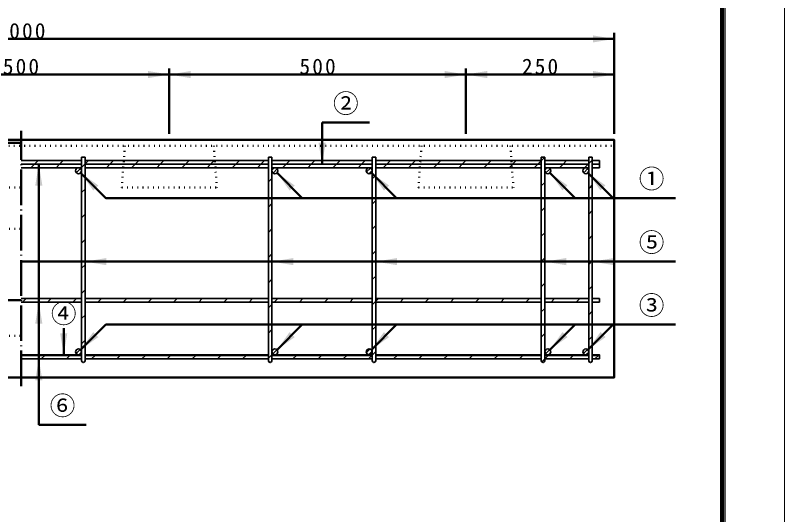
# Model space of a CAD drawing. Units: millimetres, scale not verified. Extents: x -2102 to 2102, y -1485 to 1485.
# Drawn here: x 806 to 2102, y -644 to 196 of the extents above; entities that cross this region are included whole.
import ezdxf
from ezdxf.enums import TextEntityAlignment as Align

# ---------------------------------------------------------------- set-up
doc = ezdxf.new("R2010")
doc.units = ezdxf.units.MM
doc.header["$LTSCALE"] = 5
doc.linetypes.add('DOTTED', pattern=[1.75, 0.25, -1.5])
doc.linetypes.add('LONG_DASHED_DOTTED', pattern=[15.25, 12, -1.5, 0.25, -1.5])
doc.layers.add('0-0_V-nasSTD', color=7, linetype='Continuous', lineweight=35)
doc.layers.add('0-1_0', color=7, linetype='Continuous', lineweight=50)
doc.styles.add('ＭＳ ゴシック', font='')
doc.styles.get('ＭＳ ゴシック').set_extended_font_data('MS Gothic')

msp = doc.modelspace()

# ---------------------------------------------------------------- linework, layer by layer
at = {"layer": '0-0_V-nasSTD', "lineweight": 50}
for p, q in [((1322.814, 15.89), (1402.814, 15.89)), ((1322.814, 15.89), (1322.814, -54.11)), ((-176.686, -18.11), (815.314, -18.11)), ((845.314, -493.11), (845.314, -54.11)), ((1289.276, -111.072), (1246.849, -68.645)), ((1448.276, -111.072), (1405.849, -68.645)), ((1749.276, -111.072), (1706.849, -68.645)), ((1813.276, -111.072), (1770.849, -68.645)), ((1918.314, -218.174), (815.314, -218.174)), ((-64.686, -283.11), (815.314, -283.11)), ((958.276, -324.148), (915.849, -366.574)), ((1918.314, -324.148), (958.276, -324.148)), ((1289.276, -324.148), (1246.849, -366.574)), ((1448.276, -324.148), (1405.849, -366.574)), ((1749.276, -324.148), (1706.849, -366.574)), ((1813.276, -324.148), (1770.849, -366.574)), ((887.314, -330.11), (887.314, -375.11))]:
    msp.add_line(p, q, dxfattribs=at)
at = {"layer": '0-0_V-nasSTD', "linetype": 'LONG_DASHED_DOTTED', "lineweight": 50}
msp.add_line((815.314, -428.11), (815.314, 1.89), dxfattribs=at)
at = {"layer": '0-0_V-nasSTD', "linetype": 'DOTTED', "lineweight": 50}
for p, q in [((-176.686, -23.11), (1815.314, -23.11)), ((-184.686, -93.11), (815.314, -93.11)), ((-184.686, -163.11), (815.314, -163.11)), ((-184.686, -343.11), (815.314, -343.11))]:
    msp.add_line(p, q, dxfattribs=at)
at = {"layer": '0-0_V-nasSTD'}
for p, q in [((815.314, -48.11), (917.314, -48.11)), ((837.979, -54.11), (843.979, -48.11)), ((880.406, -54.11), (886.406, -48.11)), ((917.314, -42.11), (917.314, -385.11)), ((917.314, -42.11), (923.314, -42.11)), ((923.314, -42.11), (923.314, -385.11)), ((928.832, -48.11), (923.314, -53.628)), ((923.314, -48.11), (1232.314, -48.11)), ((1007.685, -54.11), (1013.685, -48.11)), ((1050.111, -54.11), (1056.111, -48.11)), ((1092.538, -54.11), (1098.538, -48.11)), ((1134.964, -54.11), (1140.964, -48.11)), ((1177.391, -54.11), (1183.391, -48.11)), ((1219.817, -54.11), (1225.817, -48.11)), ((1232.314, -42.11), (1232.314, -385.11)), ((1232.314, -42.11), (1238.314, -42.11)), ((1238.314, -42.11), (1238.314, -385.11)), ((1238.314, -48.11), (1407.314, -48.11)), ((1262.243, -54.11), (1268.243, -48.11)), ((1304.67, -54.11), (1310.67, -48.11)), ((1347.096, -54.11), (1353.096, -48.11)), ((1389.523, -54.11), (1395.523, -48.11)), ((1407.314, -42.11), (1407.314, -385.11)), ((1407.314, -42.11), (1413.314, -42.11)), ((1413.314, -42.11), (1413.314, -385.11)), ((1413.314, -48.11), (1692.314, -48.11)), ((1431.949, -54.11), (1437.949, -48.11)), ((1474.375, -54.11), (1480.375, -48.11)), ((1522.802, -48.11), (1516.802, -54.11)), ((1559.228, -54.11), (1565.228, -48.11)), ((1601.655, -54.11), (1607.655, -48.11)), ((1644.081, -54.11), (1650.081, -48.11)), ((1686.507, -54.11), (1692.314, -48.304)), ((1692.314, -42.11), (1692.314, -385.11)), ((1692.314, -42.11), (1698.314, -42.11)), ((1698.314, -42.304), (1692.314, -48.304)), ((1698.314, -42.11), (1698.314, -385.11)), ((1698.314, -48.11), (1772.314, -48.11)), ((1728.934, -54.11), (1734.934, -48.11)), ((1772.314, -42.11), (1772.314, -385.11)), ((1772.314, -42.11), (1778.314, -42.11)), ((1778.314, -47.156), (1772.314, -53.156)), ((1778.314, -42.11), (1778.314, -385.11)), ((815.314, -54.11), (917.314, -54.11)), ((815.314, -60.11), (917.314, -60.11)), ((831.979, -60.11), (837.979, -54.11)), ((874.406, -60.11), (880.406, -54.11)), ((915.6, -61.342), (908.546, -68.396)), ((916.832, -60.11), (917.314, -59.628)), ((923.314, -53.628), (917.314, -59.628)), ((923.314, -54.11), (1232.314, -54.11)), ((923.314, -60.11), (1232.314, -60.11)), ((1007.685, -54.11), (1001.685, -60.11)), ((1044.111, -60.11), (1050.111, -54.11)), ((1086.538, -60.11), (1092.538, -54.11)), ((1128.964, -60.11), (1134.964, -54.11)), ((1171.391, -60.11), (1177.391, -54.11)), ((1213.817, -60.11), (1219.817, -54.11)), ((1238.314, -54.11), (1407.314, -54.11)), ((1238.314, -60.11), (1407.314, -60.11)), ((1241.896, -60.315), (1238.519, -63.692)), ((1247.252, -62.03), (1240.234, -69.049)), ((1256.243, -60.11), (1262.243, -54.11)), ((1298.67, -60.11), (1304.67, -54.11)), ((1341.096, -60.11), (1347.096, -54.11)), ((1383.523, -60.11), (1389.523, -54.11)), ((1404.317, -60.529), (1397.732, -67.113)), ((1401.83, -70.086), (1407.29, -64.626)), ((1413.314, -54.11), (1692.314, -54.11)), ((1413.314, -60.11), (1692.314, -60.11)), ((1425.949, -60.11), (1431.949, -54.11)), ((1468.375, -60.11), (1474.375, -54.11)), ((1516.802, -54.11), (1510.802, -60.11)), ((1553.228, -60.11), (1559.228, -54.11)), ((1595.655, -60.11), (1601.655, -54.11)), ((1638.081, -60.11), (1642.629, -55.562)), ((1642.629, -55.562), (1644.081, -54.11)), ((1680.507, -60.11), (1686.507, -54.11)), ((1698.314, -54.11), (1772.314, -54.11)), ((1698.314, -60.11), (1772.314, -60.11)), ((1701.295, -60.535), (1698.739, -63.091)), ((1700.025, -68.876), (1707.08, -61.821)), ((1722.934, -60.11), (1728.934, -54.11)), ((1764.479, -60.991), (1763.195, -62.275)), ((1763.837, -68.704), (1770.907, -61.634)), ((1765.36, -60.11), (1771.36, -54.11)), ((1771.36, -54.11), (1772.314, -53.156)), ((1778.314, -54.11), (1790.314, -54.11)), ((1778.314, -60.11), (1790.314, -60.11)), ((1790.314, -54.11), (1790.314, -60.11)), ((914.326, -69.687), (916.891, -67.122)), ((1413.314, -72.745), (1407.314, -78.745)), ((1238.314, -78.04), (1232.314, -84.04)), ((1692.314, -90.73), (1698.314, -84.73)), ((1774.696, -93.2), (1778.314, -89.583)), ((923.314, -96.055), (917.314, -102.055)), ((1774.696, -93.2), (1772.314, -95.583)), ((1413.314, -115.172), (1407.314, -121.172)), ((1238.314, -120.466), (1232.314, -126.466)), ((1698.314, -127.156), (1692.314, -133.156)), ((923.314, -138.481), (917.314, -144.481)), ((1778.314, -132.009), (1772.314, -138.009)), ((1238.314, -162.892), (1232.314, -168.892)), ((1413.314, -157.598), (1407.314, -163.598)), ((923.314, -180.908), (917.314, -186.908)), ((1698.314, -169.583), (1692.314, -175.583)), ((1778.314, -174.436), (1772.314, -180.436)), ((1238.314, -205.319), (1232.314, -211.319)), ((1413.314, -200.024), (1407.314, -206.024)), ((1698.314, -212.009), (1692.314, -218.009)), ((1778.314, -216.862), (1772.314, -222.862)), ((923.314, -223.334), (917.314, -229.334)), ((1413.314, -242.451), (1407.314, -248.451)), ((1238.314, -247.745), (1232.314, -253.745)), ((1698.314, -254.436), (1692.314, -260.436)), ((1778.314, -259.288), (1772.314, -265.288)), ((923.314, -265.76), (917.314, -271.76)), ((815.314, -280.424), (917.314, -280.424)), ((817.797, -286.424), (823.797, -280.424)), ((860.223, -286.424), (866.223, -280.424)), ((902.65, -286.424), (908.65, -280.424)), ((923.314, -280.424), (1232.314, -280.424)), ((945.076, -286.424), (951.076, -280.424)), ((987.502, -286.424), (993.502, -280.424)), ((1029.929, -286.424), (1035.929, -280.424)), ((1072.355, -286.424), (1078.355, -280.424)), ((1114.782, -286.424), (1120.782, -280.424)), ((1157.208, -286.424), (1163.208, -280.424)), ((1199.634, -286.424), (1205.634, -280.424)), ((1238.314, -280.424), (1407.314, -280.424)), ((1248.061, -280.424), (1242.061, -286.424)), ((1290.487, -280.424), (1284.487, -286.424)), ((1326.914, -286.424), (1332.914, -280.424)), ((1369.34, -286.424), (1375.34, -280.424)), ((1413.314, -284.877), (1407.314, -290.877)), ((1413.314, -284.877), (1417.766, -280.424)), ((1413.314, -280.424), (1692.314, -280.424)), ((1454.193, -286.424), (1460.193, -280.424)), ((1496.619, -286.424), (1502.619, -280.424)), ((1539.046, -286.424), (1545.046, -280.424)), ((1581.472, -286.424), (1587.472, -280.424)), ((1623.898, -286.424), (1629.898, -280.424)), ((1666.325, -286.424), (1672.325, -280.424)), ((1698.314, -280.424), (1772.314, -280.424)), ((1708.751, -286.424), (1714.751, -280.424)), ((1751.178, -286.424), (1757.178, -280.424)), ((815.314, -286.424), (917.314, -286.424)), ((923.314, -286.424), (1232.314, -286.424)), ((1238.314, -290.172), (1232.314, -296.172)), ((1238.314, -286.424), (1407.314, -286.424)), ((1413.314, -286.424), (1692.314, -286.424)), ((1698.314, -296.862), (1692.314, -302.862)), ((1698.314, -286.424), (1772.314, -286.424)), ((1778.314, -286.424), (1790.314, -286.424)), ((923.314, -308.187), (917.314, -314.187)), ((1778.314, -301.715), (1772.314, -307.715)), ((1238.314, -332.598), (1232.314, -338.598)), ((1407.314, -333.304), (1413.314, -327.304)), ((1694.402, -343.2), (1692.314, -345.288)), ((1694.402, -343.2), (1698.314, -339.288)), ((1778.314, -344.141), (1772.314, -350.141)), ((923.314, -350.613), (917.314, -356.613)), ((815.314, -375.11), (917.314, -375.11)), ((855.391, -376.11), (856.391, -375.11)), ((897.817, -376.11), (898.817, -375.11)), ((915.064, -365.934), (908.138, -372.86)), ((913.007, -375.061), (917.265, -370.804)), ((923.314, -375.11), (1232.314, -375.11)), ((940.243, -376.11), (941.243, -375.11)), ((982.67, -376.11), (983.67, -375.11)), ((1025.096, -376.11), (1026.096, -375.11)), ((1067.523, -376.11), (1068.523, -375.11)), ((1109.949, -376.11), (1110.949, -375.11)), ((1238.314, -375.024), (1232.314, -381.024)), ((1238.314, -375.11), (1407.314, -375.11)), ((1246.806, -366.532), (1239.736, -373.602)), ((1246.259, -374.151), (1247.354, -373.055)), ((1279.655, -376.11), (1280.655, -375.11)), ((1322.081, -376.11), (1323.081, -375.11)), ((1364.507, -376.11), (1365.507, -375.11)), ((1403.618, -365.283), (1397.487, -371.415)), ((1401.03, -374.942), (1407.146, -368.826)), ((1406.934, -376.11), (1407.314, -375.73)), ((1413.314, -369.73), (1407.314, -375.73)), ((1692.314, -375.11), (1413.314, -375.11)), ((1449.36, -376.11), (1450.36, -375.11)), ((1491.787, -376.11), (1492.787, -375.11)), ((1534.213, -376.11), (1535.213, -375.11)), ((1576.639, -376.11), (1577.639, -375.11)), ((1619.066, -376.11), (1620.066, -375.11)), ((1661.492, -376.11), (1662.492, -375.11)), ((1698.314, -375.11), (1772.314, -375.11)), ((1699.553, -373.405), (1706.608, -366.349)), ((1703.919, -376.11), (1704.919, -375.11)), ((1705.354, -374.675), (1707.878, -372.15)), ((1746.345, -376.11), (1747.345, -375.11)), ((1763.389, -373.208), (1770.412, -366.185)), ((1768.777, -374.891), (1772.095, -371.574)), ((917.314, -376.11), (815.314, -376.11)), ((815.314, -382.11), (917.314, -382.11)), ((849.391, -382.11), (855.391, -376.11)), ((891.817, -382.11), (897.817, -376.11)), ((1232.314, -376.11), (923.314, -376.11)), ((923.314, -382.11), (1232.314, -382.11)), ((940.243, -376.11), (934.243, -382.11)), ((976.67, -382.11), (982.67, -376.11)), ((1019.096, -382.11), (1025.096, -376.11)), ((1061.523, -382.11), (1067.523, -376.11)), ((1103.949, -382.11), (1109.949, -376.11)), ((1146.375, -382.11), (1152.375, -376.11)), ((1188.802, -382.11), (1194.802, -376.11)), ((1231.228, -382.11), (1232.314, -381.024)), ((1407.314, -376.11), (1238.314, -376.11)), ((1238.314, -382.11), (1407.314, -382.11)), ((1273.655, -382.11), (1279.655, -376.11)), ((1316.081, -382.11), (1322.081, -376.11)), ((1358.507, -382.11), (1364.507, -376.11)), ((1400.934, -382.11), (1406.934, -376.11)), ((1413.314, -376.11), (1692.314, -376.11)), ((1413.314, -382.11), (1692.314, -382.11)), ((1443.36, -382.11), (1449.36, -376.11)), ((1485.787, -382.11), (1491.787, -376.11)), ((1528.213, -382.11), (1534.213, -376.11)), ((1570.639, -382.11), (1576.639, -376.11)), ((1613.066, -382.11), (1619.066, -376.11)), ((1655.492, -382.11), (1661.492, -376.11)), ((1772.314, -376.11), (1698.314, -376.11)), ((1698.314, -382.11), (1772.314, -382.11)), ((1740.345, -382.11), (1746.345, -376.11)), ((1778.314, -376.11), (1790.314, -376.11)), ((1778.314, -382.11), (1790.314, -382.11)), ((1790.314, -377.11), (1790.314, -382.11))]:
    msp.add_line(p, q, dxfattribs=at)
at = {"layer": '0-0_V-nasSTD', "lineweight": 18}
for points in [[(-2102.5, -1485), (-2102.5, 1485), (2102.5, 1485), (2102.5, -1485)], [(-2002.5, -1385), (-2002.5, 1385), (2002.5, 1385), (2002.5, -1385)]]:
    msp.add_lwpolyline(points, close=True, dxfattribs=at)
at = {"layer": '0-0_V-nasSTD', "lineweight": 100}
msp.add_lwpolyline([(-1997.5, 1380), (-1997.5, -1380), (1997.5, -1380), (1997.5, 1380)], close=True, dxfattribs=at)
at = {"layer": '0-0_V-nasSTD', "lineweight": 50}
for points in [[(-184.686, -51.11), (-184.686, -413.11), (1815.314, -413.11), (1815.314, -13.11), (-176.686, -13.11)], [(1918.314, -111.072), (958.276, -111.072), (915.849, -68.645)]]:
    msp.add_lwpolyline(points, dxfattribs=at)
at = {"layer": '0-0_V-nasSTD'}
for points in [[(959.258, -60.11), (965.258, -54.11), (971.258, -48.11)], [(1778.314, -48.11), (1790.314, -48.11), (1790.314, -54.11)], [(1778.314, -280.424), (1790.314, -280.424), (1790.314, -286.424)], [(1778.314, -375.11), (1790.314, -375.11), (1790.314, -377.11)], [(1782.771, -382.11), (1788.771, -376.11), (1789.771, -375.11)], [(1693.004, -387.024), (1698.314, -381.715), (1703.919, -376.11)]]:
    msp.add_lwpolyline(points, dxfattribs=at)
for centre in [(912.314, -65.11), (1243.314, -65.11), (1402.314, -65.11), (1703.314, -65.11), (1767.314, -65.11), (912.314, -370.11), (1243.314, -370.11), (1402.314, -370.11), (1703.314, -370.11), (1767.314, -370.11)]:
    msp.add_circle(centre, 5, dxfattribs=at)
for centre in [(920.314, -385.11), (1235.314, -385.11), (1410.314, -385.11), (1695.314, -385.11), (1775.314, -385.11)]:
    msp.add_arc(centre, 3, 180, 0, dxfattribs=at)
for points in [[(1779.314, 150.89), (1779.314, 162.89), (1815.314, 156.89)], [(1029.314, 90.89), (1029.314, 102.89), (1065.314, 96.89)], [(1065.314, 96.89), (1101.314, 90.89), (1101.314, 102.89)], [(1529.314, 90.89), (1529.314, 102.89), (1565.314, 96.89)], [(1565.314, 96.89), (1601.314, 90.89), (1601.314, 102.89)], [(1779.314, 90.89), (1779.314, 102.89), (1815.314, 96.89)], [(1316.814, -18.11), (1322.814, -54.11), (1328.814, -18.11)], [(839.314, -90.11), (845.314, -54.11), (851.314, -90.11)], [(915.849, -68.645), (937.062, -98.344), (945.548, -89.859)], [(1246.849, -68.645), (1268.062, -98.344), (1276.548, -89.859)], [(1405.849, -68.645), (1427.062, -98.344), (1435.548, -89.859)], [(1706.849, -68.645), (1728.062, -98.344), (1736.548, -89.859)], [(1770.849, -68.645), (1792.062, -98.344), (1800.548, -89.859)], [(923.314, -218.174), (959.314, -224.174), (959.314, -212.174)], [(1238.314, -218.174), (1274.314, -224.174), (1274.314, -212.174)], [(1413.314, -218.174), (1449.314, -224.174), (1449.314, -212.174)], [(1698.314, -218.174), (1734.314, -224.174), (1734.314, -212.174)], [(1778.314, -218.174), (1814.314, -224.174), (1814.314, -212.174)], [(839.314, -322.424), (845.314, -286.424), (851.314, -322.424)], [(915.849, -366.574), (937.062, -336.876), (945.548, -345.361)], [(1246.849, -366.574), (1268.062, -336.876), (1276.548, -345.361)], [(1405.849, -366.574), (1427.062, -336.876), (1435.548, -345.361)], [(1706.849, -366.574), (1728.062, -336.876), (1736.548, -345.361)], [(1770.849, -366.574), (1792.062, -336.876), (1800.548, -345.361)], [(881.314, -339.11), (887.314, -375.11), (893.314, -339.11)], [(839.314, -418.11), (845.314, -382.11), (851.314, -418.11)]]:
    msp.add_solid(points, dxfattribs=at)
at = {"layer": '0-1_0'}
for p, q in [((-184.686, 156.89), (1815.314, 156.89)), ((1815.314, -3.11), (1815.314, 166.89)), ((1065.314, -3.11), (1065.314, 106.89)), ((1565.314, -3.11), (1565.314, 106.89)), ((565.314, 96.89), (1065.314, 96.89)), ((1065.314, 96.89), (1565.314, 96.89)), ((1565.314, 96.89), (1815.314, 96.89)), ((845.314, -493.11), (925.314, -493.11))]:
    msp.add_line(p, q, dxfattribs=at)
at = {"layer": '0-1_0', "linetype": 'DOTTED'}
for p, q in [((990.314, -23.11), (985.314, -93.11)), ((1140.314, -23.11), (1145.314, -93.11)), ((1490.314, -23.11), (1485.314, -93.11)), ((1640.314, -23.11), (1645.314, -93.11)), ((985.314, -93.11), (1145.314, -93.11)), ((1485.314, -93.11), (1645.314, -93.11))]:
    msp.add_line(p, q, dxfattribs=at)

# ---------------------------------------------------------------- texts
at = {"layer": '0-0_V-nasSTD', "style": 'ＭＳ ゴシック'}
for s, p in [('②', (1341.214, 22.89)), ('①', (1856.714, -104.072)), ('⑤', (1856.714, -211.174)), ('③', (1856.714, -317.148)), ('④', (865.714, -331.122)), ('⑥', (863.714, -486.11))]:
    msp.add_text(s, height=31.67, dxfattribs=at).set_placement(p, align=Align.BOTTOM_LEFT)
at = {"layer": '0-0_V-nasSTD', "char_height": 26.39, "attachment_point": 7, "style": 'ＭＳ ゴシック'}
for s, insert in [('\\T1.2;2000', (773.914, 156.89)), ('\\T1.2;500', (784.714, 96.89)), ('\\T1.2;500', (1284.714, 96.89)), ('\\T1.2;250', (1659.714, 96.89))]:
    msp.add_mtext(s, dxfattribs=dict(at, insert=insert))

doc.saveas('drawing.dxf')
